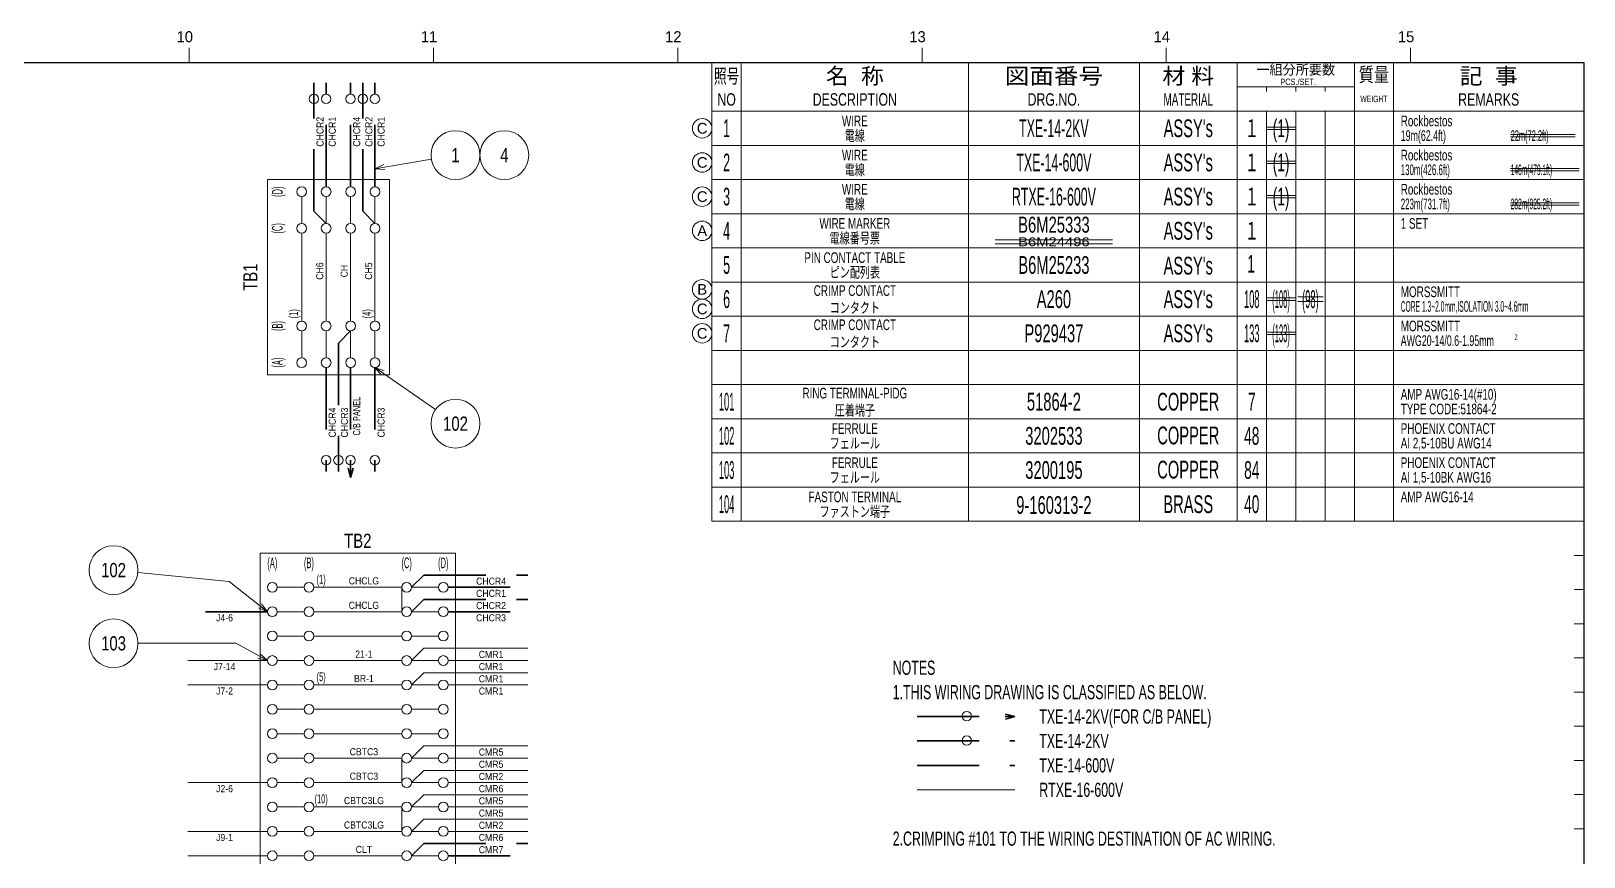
# Model space of a CAD drawing. Header units: millimetres. Extents: x 10 to 821, y 12 to 580.
# Drawn here: x 503.1 to 821, y 411.2 to 580.4 of the extents above; entities that cross this region are included whole.
import ezdxf
from ezdxf.enums import TextEntityAlignment as Align

# ---------------------------------------------------------------- set-up
doc = ezdxf.new("R2010")
doc.units = ezdxf.units.MM
doc.linetypes.add('DASHED', pattern=[19, 12.7, -6.3])
for name, color, linetype in [('GR1_02', 7, 'Continuous'), ('GR1_03', 7, 'Continuous'), ('GR1_04', 7, 'Continuous'), ('GR1_05', 7, 'Continuous'), ('GR1_15', 7, 'Continuous'), ('GR2_03', 7, 'Continuous'), ('図面枠B6M', 7, 'Continuous'), ('表題、部品表_02', 7, 'Continuous'), ('表題、部品表_03', 7, 'Continuous')]:
    doc.layers.add(name, color=color, linetype=linetype)
doc.styles.add('HG丸ｺﾞｼｯｸM-PRO', font='')
doc.styles.get('HG丸ｺﾞｼｯｸM-PRO').set_extended_font_data('HG丸ｺﾞｼｯｸM-PRO')

# ---------------------------------------------------------------- blocks, each defined once
blk = doc.blocks.new('BLKF023')
at = {"layer": '図面枠B6M', "color": 4, "linetype": 'Continuous', "lineweight": 13}
for p, q in [((535.5, 577), (535.5, 574)), ((585.5, 577), (585.5, 574)), ((635.5, 577), (635.5, 574)), ((685.5, 577), (685.5, 574)), ((735.5, 577), (735.5, 574)), ((785.5, 577), (785.5, 574)), ((819, 557), (821, 557)), ((819, 550), (821, 550)), ((819, 543), (821, 543)), ((819, 536), (821, 536)), ((819, 529), (821, 529)), ((819, 522), (821, 522)), ((819, 515), (821, 515)), ((819, 508), (821, 508)), ((819, 501), (821, 501)), ((819, 494), (821, 494)), ((819, 487), (821, 487)), ((819, 480), (821, 480)), ((819, 473), (821, 473)), ((819, 466), (821, 466)), ((819, 459), (821, 459)), ((819, 452), (821, 452)), ((819, 445), (821, 445)), ((819, 438), (821, 438)), ((819, 431), (821, 431)), ((819, 424), (821, 424)), ((819, 417), (821, 417))]:
    blk.add_line(p, q, dxfattribs=at)
at = {"layer": '図面枠B6M', "color": 2, "linetype": 'Continuous', "lineweight": 25}
for p, q in [((35.5, 574), (821, 574)), ((821, 574), (821, 20))]:
    blk.add_line(p, q, dxfattribs=at)
at = {"layer": '図面枠B6M', "color": 4, "linetype": 'Continuous', "lineweight": 13, "style": 'HG丸ｺﾞｼｯｸM-PRO', "width": 1.003994}
for s, p in [('10', (532.9, 577.45)), ('11', (582.9, 577.45)), ('12', (632.9, 577.45)), ('13', (682.9, 577.45)), ('14', (732.9, 577.45)), ('15', (782.9, 577.45))]:
    blk.add_text(s, height=2.255, dxfattribs=at).set_placement(p, align=Align.BOTTOM_LEFT)
blk = doc.blocks.new('BLKF025')
at = {"layer": '表題、部品表_02', "color": 4, "linetype": 'Continuous', "lineweight": 13}
for p, q in [((642.5, 564), (642.5, 557)), ((642.5, 564), (821, 564)), ((648.5, 564), (648.5, 557)), ((695, 564), (695, 557)), ((730, 564), (730, 557)), ((750, 564), (750, 557)), ((756, 564), (756, 557)), ((762, 564), (762, 557)), ((768, 557), (768, 564)), ((774, 564), (774, 557)), ((782, 564), (782, 557)), ((821, 564), (821, 557)), ((642.5, 557), (821, 557))]:
    blk.add_line(p, q, dxfattribs=at)
blk = doc.blocks.new('BLKF027')
at = {"layer": '表題、部品表_02', "color": 4, "linetype": 'Continuous', "lineweight": 13}
for p, q in [((642.5, 557), (642.5, 550)), ((642.5, 557), (821, 557)), ((648.5, 557), (648.5, 550)), ((695, 557), (695, 550)), ((730, 557), (730, 550)), ((750, 557), (750, 550)), ((756, 557), (756, 550)), ((762, 557), (762, 550)), ((768, 550), (768, 557)), ((774, 557), (774, 550)), ((782, 557), (782, 550)), ((821, 557), (821, 550)), ((642.5, 550), (821, 550))]:
    blk.add_line(p, q, dxfattribs=at)
blk = doc.blocks.new('BLKF030')
at = {"layer": 'GR2_03', "color": 4, "linetype": 'Continuous', "lineweight": 13}
for p, q in [((642.5, 574), (642.5, 564)), ((642.5, 574), (821, 574)), ((648.5, 574), (648.5, 564)), ((695, 574), (695, 564)), ((730, 574), (730, 564)), ((750, 574), (750, 564)), ((774, 574), (774, 564)), ((782, 574), (782, 564)), ((821, 574), (821, 564)), ((750, 569), (774, 569)), ((756, 568), (756, 569)), ((762, 569), (762, 568)), ((768, 569), (768, 568)), ((642.5, 564), (821, 564))]:
    blk.add_line(p, q, dxfattribs=at)
at = {"layer": 'GR2_03', "color": 3, "linetype": 'Continuous', "lineweight": 35, "style": 'HG丸ｺﾞｼｯｸM-PRO'}
for s, height, width, p in [('照号', 2.909, 0.651535, (645.5, 571.2)), ('名  称', 3.273, 1.042426, (671.75, 571.2)), ('図面番号', 3.273, 1.127518, (712.5, 571.2)), ('材 料', 3.273, 1.042439, (740, 571.2)), ('一組分所要数', 2.036, 0.966638, (762, 572.5)), ('質量', 2.909, 0.781842, (778, 571.5)), ('記  事', 3.273, 1.042426, (801.5, 571.2)), ('PCS./SET.', 1.309, 0.862935, (762.5, 570)), ('NO', 2.545, 0.740841, (645.5, 566.4)), ('DESCRIPTION', 2.5455, 0.741365, (671.75, 566.4)), ('DRG.NO.', 2.545, 0.741189, (712.5, 566.4)), ('MATERIAL', 2.545, 0.594756, (740, 566.4)), ('WEIGHT', 1.309, 0.635507, (778, 566.5)), ('REMARKS', 2.545, 0.742803, (801.5, 566.4))]:
    blk.add_text(s, height=height, dxfattribs=dict(at, width=width)).set_placement(p, align=Align.MIDDLE_CENTER)
blk = doc.blocks.new('BLKF029')
at = {"layer": 'GR2_03', "color": 3, "linetype": 'Continuous', "lineweight": 13}
blk.add_blockref('BLKF030', (0, 0), dxfattribs=at)
blk = doc.blocks.new('BLKF031')
at = {"layer": '表題、部品表_02', "color": 4, "linetype": 'Continuous', "lineweight": 13}
for p, q in [((642.5, 550), (642.5, 543)), ((642.5, 550), (821, 550)), ((648.5, 550), (648.5, 543)), ((695, 550), (695, 543)), ((730, 550), (730, 543)), ((750, 550), (750, 543)), ((756, 550), (756, 543)), ((762, 550), (762, 543)), ((768, 543), (768, 550)), ((774, 550), (774, 543)), ((782, 550), (782, 543)), ((821, 550), (821, 543)), ((642.5, 543), (821, 543))]:
    blk.add_line(p, q, dxfattribs=at)
blk = doc.blocks.new('BLKF033')
at = {"layer": '表題、部品表_02', "color": 4, "linetype": 'Continuous', "lineweight": 13}
for p, q in [((642.5, 543), (642.5, 536)), ((642.5, 543), (821, 543)), ((648.5, 543), (648.5, 536)), ((695, 543), (695, 536)), ((730, 543), (730, 536)), ((750, 543), (750, 536)), ((756, 543), (756, 536)), ((762, 543), (762, 536)), ((768, 536), (768, 543)), ((774, 543), (774, 536)), ((782, 543), (782, 536)), ((821, 543), (821, 536)), ((642.5, 536), (821, 536))]:
    blk.add_line(p, q, dxfattribs=at)
blk = doc.blocks.new('BLKF035')
at = {"layer": '表題、部品表_02', "color": 4, "linetype": 'Continuous', "lineweight": 13}
for p, q in [((642.5, 536), (642.5, 529)), ((642.5, 536), (821, 536)), ((648.5, 536), (648.5, 529)), ((695, 536), (695, 529)), ((730, 536), (730, 529)), ((750, 536), (750, 529)), ((756, 536), (756, 529)), ((762, 536), (762, 529)), ((768, 529), (768, 536)), ((774, 536), (774, 529)), ((782, 536), (782, 529)), ((821, 536), (821, 529)), ((642.5, 529), (821, 529))]:
    blk.add_line(p, q, dxfattribs=at)
blk = doc.blocks.new('BLKF037')
at = {"layer": '表題、部品表_02', "color": 4, "linetype": 'Continuous', "lineweight": 13}
for p, q in [((642.5, 529), (642.5, 522)), ((642.5, 529), (821, 529)), ((648.5, 529), (648.5, 522)), ((695, 529), (695, 522)), ((730, 529), (730, 522)), ((750, 529), (750, 522)), ((756, 529), (756, 522)), ((762, 529), (762, 522)), ((768, 522), (768, 529)), ((774, 529), (774, 522)), ((782, 529), (782, 522)), ((821, 529), (821, 522)), ((642.5, 522), (821, 522))]:
    blk.add_line(p, q, dxfattribs=at)
blk = doc.blocks.new('BLKF039')
at = {"layer": '表題、部品表_02', "color": 4, "linetype": 'Continuous', "lineweight": 13}
for p, q in [((642.5, 522), (642.5, 515)), ((642.5, 522), (821, 522)), ((648.5, 522), (648.5, 515)), ((695, 522), (695, 515)), ((730, 522), (730, 515)), ((750, 522), (750, 515)), ((756, 522), (756, 515)), ((762, 522), (762, 515)), ((768, 515), (768, 522)), ((774, 522), (774, 515)), ((782, 522), (782, 515)), ((821, 522), (821, 515)), ((642.5, 515), (821, 515))]:
    blk.add_line(p, q, dxfattribs=at)
blk = doc.blocks.new('BLKF041')
at = {"layer": '表題、部品表_02', "color": 4, "linetype": 'Continuous', "lineweight": 13}
for p, q in [((642.5, 515), (642.5, 508)), ((642.5, 515), (821, 515)), ((648.5, 515), (648.5, 508)), ((695, 515), (695, 508)), ((730, 515), (730, 508)), ((750, 515), (750, 508)), ((756, 515), (756, 508)), ((762, 515), (762, 508)), ((768, 508), (768, 515)), ((774, 515), (774, 508)), ((782, 515), (782, 508)), ((821, 515), (821, 508)), ((642.5, 508), (821, 508))]:
    blk.add_line(p, q, dxfattribs=at)
blk = doc.blocks.new('BLKF043')
at = {"layer": '表題、部品表_02', "color": 4, "linetype": 'Continuous', "lineweight": 13}
for p, q in [((642.5, 508), (642.5, 501)), ((642.5, 508), (821, 508)), ((648.5, 508), (648.5, 501)), ((695, 508), (695, 501)), ((730, 508), (730, 501)), ((750, 508), (750, 501)), ((756, 508), (756, 501)), ((762, 508), (762, 501)), ((768, 501), (768, 508)), ((774, 508), (774, 501)), ((782, 508), (782, 501)), ((821, 508), (821, 501)), ((642.5, 501), (821, 501))]:
    blk.add_line(p, q, dxfattribs=at)
blk = doc.blocks.new('BLKF045')
at = {"layer": '表題、部品表_02', "color": 4, "linetype": 'Continuous', "lineweight": 13}
for p, q in [((642.5, 501), (642.5, 494)), ((642.5, 501), (821, 501)), ((648.5, 501), (648.5, 494)), ((695, 501), (695, 494)), ((730, 501), (730, 494)), ((750, 501), (750, 494)), ((756, 501), (756, 494)), ((762, 501), (762, 494)), ((768, 494), (768, 501)), ((774, 501), (774, 494)), ((782, 501), (782, 494)), ((821, 501), (821, 494)), ((642.5, 494), (821, 494))]:
    blk.add_line(p, q, dxfattribs=at)
blk = doc.blocks.new('BLKF047')
at = {"layer": '表題、部品表_02', "color": 4, "linetype": 'Continuous', "lineweight": 13}
for p, q in [((642.5, 494), (642.5, 487)), ((642.5, 494), (821, 494)), ((648.5, 494), (648.5, 487)), ((695, 494), (695, 487)), ((730, 494), (730, 487)), ((750, 494), (750, 487)), ((756, 494), (756, 487)), ((762, 494), (762, 487)), ((768, 487), (768, 494)), ((774, 494), (774, 487)), ((782, 494), (782, 487)), ((821, 494), (821, 487)), ((642.5, 487), (821, 487))]:
    blk.add_line(p, q, dxfattribs=at)
blk = doc.blocks.new('BLKF049')
at = {"layer": '表題、部品表_02', "color": 4, "linetype": 'Continuous', "lineweight": 13}
for p, q in [((642.5, 487), (642.5, 480)), ((642.5, 487), (821, 487)), ((648.5, 487), (648.5, 480)), ((695, 487), (695, 480)), ((730, 487), (730, 480)), ((750, 487), (750, 480)), ((756, 487), (756, 480)), ((762, 487), (762, 480)), ((768, 480), (768, 487)), ((774, 487), (774, 480)), ((782, 487), (782, 480)), ((821, 487), (821, 480)), ((642.5, 480), (821, 480))]:
    blk.add_line(p, q, dxfattribs=at)
blk = doc.blocks.new('FXTIP_ARROW_E')
at = {"color": 0, "linetype": 'Continuous', "lineweight": -2}
for q in [(-1, 0), (-0.97, 0.26), (-0.97, -0.26)]:
    blk.add_line((0, 0), q, dxfattribs=at)
blk = doc.blocks.new('BLKF137')
at = {"layer": 'GR1_02', "color": 4, "linetype": 'Continuous', "lineweight": 13}
for p, q in [((576.48, 550), (551.52, 550)), ((551.52, 510), (551.52, 550)), ((576.48, 510), (576.48, 550)), ((558.52, 546.5), (558.52, 541)), ((563.52, 546.5), (563.52, 541)), ((568.52, 546.5), (568.52, 541)), ((573.52, 546.5), (573.52, 541)), ((558.52, 521), (558.52, 539)), ((563.52, 521), (563.52, 539)), ((568.52, 521), (568.52, 539)), ((573.52, 521), (573.52, 539)), ((558.52, 519), (558.52, 513.5)), ((563.52, 519), (563.52, 513.5)), ((568.52, 519), (568.52, 513.5)), ((573.52, 519), (573.52, 513.5)), ((576.48, 510), (551.52, 510))]:
    blk.add_line(p, q, dxfattribs=at)
for centre in [(558.52, 547.5), (563.52, 547.5), (568.52, 547.5), (573.52, 547.5), (558.52, 540), (563.52, 540), (568.52, 540), (573.52, 540), (558.52, 520), (563.52, 520), (568.52, 520), (573.52, 520), (558.52, 512.5), (563.52, 512.5), (568.52, 512.5), (573.52, 512.5)]:
    blk.add_circle(centre, 1, dxfattribs=at)
at = {"layer": 'GR1_02', "color": 3, "linetype": 'Continuous', "lineweight": 35, "style": 'HG丸ｺﾞｼｯｸM-PRO', "width": 0.521222}
for s, p in [('(1)', (556.85, 522.5)), ('(4)', (571.85, 522.5))]:
    blk.add_text(s, height=1.818, rotation=90, dxfattribs=at).set_placement(p, align=Align.MIDDLE_CENTER)
blk = doc.blocks.new('BLKF144')
at = {"layer": 'GR1_02', "color": 4, "linetype": 'Continuous', "lineweight": 13}
for p, q in [((550, 473.48), (590, 473.48)), ((550, 243.52), (550, 473.48)), ((590, 243.52), (590, 473.48)), ((559, 466.48), (553.5, 466.48)), ((561, 466.48), (579, 466.48)), ((586.5, 466.48), (581, 466.48)), ((559, 461.48), (553.5, 461.48)), ((561, 461.48), (579, 461.48)), ((586.5, 461.48), (581, 461.48)), ((559, 456.48), (553.5, 456.48)), ((561, 456.48), (579, 456.48)), ((586.5, 456.48), (581, 456.48)), ((559, 451.48), (553.5, 451.48)), ((561, 451.48), (579, 451.48)), ((586.5, 451.48), (581, 451.48)), ((559, 446.48), (553.5, 446.48)), ((561, 446.48), (579, 446.48)), ((586.5, 446.48), (581, 446.48)), ((559, 441.48), (553.5, 441.48)), ((561, 441.48), (579, 441.48)), ((586.5, 441.48), (581, 441.48)), ((559, 436.48), (553.5, 436.48)), ((561, 436.48), (579, 436.48)), ((586.5, 436.48), (581, 436.48)), ((559, 431.48), (553.5, 431.48)), ((561, 431.48), (579, 431.48)), ((586.5, 431.48), (581, 431.48)), ((559, 426.48), (553.5, 426.48)), ((561, 426.48), (579, 426.48)), ((586.5, 426.48), (581, 426.48)), ((559, 421.48), (553.5, 421.48)), ((561, 421.48), (579, 421.48)), ((586.5, 421.48), (581, 421.48)), ((559, 416.48), (553.5, 416.48)), ((561, 416.48), (579, 416.48)), ((586.5, 416.48), (581, 416.48)), ((559, 411.48), (553.5, 411.48)), ((561, 411.48), (579, 411.48)), ((586.5, 411.48), (581, 411.48)), ((559, 406.48), (553.5, 406.48)), ((561, 406.48), (579, 406.48)), ((586.5, 406.48), (581, 406.48)), ((559, 401.48), (553.5, 401.48)), ((561, 401.48), (579, 401.48)), ((586.5, 401.48), (581, 401.48)), ((559, 396.48), (553.5, 396.48)), ((561, 396.48), (579, 396.48)), ((586.5, 396.48), (581, 396.48)), ((559, 391.48), (553.5, 391.48)), ((561, 391.48), (579, 391.48)), ((586.5, 391.48), (581, 391.48)), ((559, 386.48), (553.5, 386.48)), ((561, 386.48), (579, 386.48)), ((586.5, 386.48), (581, 386.48)), ((559, 381.48), (553.5, 381.48)), ((561, 381.48), (579, 381.48)), ((586.5, 381.48), (581, 381.48)), ((559, 376.48), (553.5, 376.48)), ((561, 376.48), (579, 376.48)), ((586.5, 376.48), (581, 376.48)), ((559, 371.48), (553.5, 371.48)), ((561, 371.48), (579, 371.48)), ((586.5, 371.48), (581, 371.48)), ((559, 366.48), (553.5, 366.48)), ((561, 366.48), (579, 366.48)), ((586.5, 366.48), (581, 366.48)), ((559, 361.48), (553.5, 361.48)), ((561, 361.48), (579, 361.48)), ((586.5, 361.48), (581, 361.48)), ((559, 356.48), (553.5, 356.48)), ((561, 356.48), (579, 356.48)), ((586.5, 356.48), (581, 356.48)), ((559, 351.48), (553.5, 351.48)), ((561, 351.48), (579, 351.48)), ((586.5, 351.48), (581, 351.48)), ((559, 346.48), (553.5, 346.48)), ((561, 346.48), (579, 346.48)), ((586.5, 346.48), (581, 346.48)), ((559, 341.48), (553.5, 341.48)), ((561, 341.48), (579, 341.48)), ((586.5, 341.48), (581, 341.48)), ((559, 336.48), (553.5, 336.48)), ((561, 336.48), (579, 336.48)), ((586.5, 336.48), (581, 336.48)), ((559, 331.48), (553.5, 331.48)), ((561, 331.48), (579, 331.48)), ((586.5, 331.48), (581, 331.48)), ((559, 326.48), (553.5, 326.48)), ((561, 326.48), (579, 326.48)), ((586.5, 326.48), (581, 326.48)), ((559, 321.48), (553.5, 321.48)), ((561, 321.48), (579, 321.48)), ((586.5, 321.48), (581, 321.48)), ((559, 316.48), (553.5, 316.48)), ((561, 316.48), (579, 316.48)), ((586.5, 316.48), (581, 316.48)), ((559, 311.48), (553.5, 311.48)), ((561, 311.48), (579, 311.48)), ((586.5, 311.48), (581, 311.48)), ((559, 306.48), (553.5, 306.48)), ((561, 306.48), (579, 306.48)), ((586.5, 306.48), (581, 306.48)), ((559, 301.48), (553.5, 301.48)), ((561, 301.48), (579, 301.48)), ((586.5, 301.48), (581, 301.48)), ((559, 296.48), (553.5, 296.48)), ((561, 296.48), (579, 296.48)), ((586.5, 296.48), (581, 296.48)), ((559, 291.48), (553.5, 291.48)), ((561, 291.48), (579, 291.48)), ((586.5, 291.48), (581, 291.48)), ((559, 286.48), (553.5, 286.48)), ((561, 286.48), (579, 286.48)), ((586.5, 286.48), (581, 286.48)), ((559, 281.48), (553.5, 281.48)), ((561, 281.48), (579, 281.48)), ((586.5, 281.48), (581, 281.48)), ((559, 276.48), (553.5, 276.48)), ((561, 276.48), (579, 276.48)), ((586.5, 276.48), (581, 276.48)), ((559, 271.48), (553.5, 271.48)), ((561, 271.48), (579, 271.48)), ((586.5, 271.48), (581, 271.48)), ((559, 266.48), (553.5, 266.48)), ((561, 266.48), (579, 266.48)), ((586.5, 266.48), (581, 266.48)), ((559, 261.48), (553.5, 261.48)), ((561, 261.48), (579, 261.48)), ((586.5, 261.48), (581, 261.48)), ((559, 256.48), (553.5, 256.48)), ((561, 256.48), (579, 256.48)), ((586.5, 256.48), (581, 256.48)), ((559, 251.48), (553.5, 251.48)), ((561, 251.48), (579, 251.48)), ((586.5, 251.48), (581, 251.48)), ((559, 246.48), (553.5, 246.48)), ((561, 246.48), (579, 246.48)), ((586.5, 246.48), (581, 246.48)), ((550, 243.52), (590, 243.52))]:
    blk.add_line(p, q, dxfattribs=at)
for centre in [(552.5, 466.48), (560, 466.48), (580, 466.48), (587.5, 466.48), (552.5, 461.48), (560, 461.48), (580, 461.48), (587.5, 461.48), (552.5, 456.48), (560, 456.48), (580, 456.48), (587.5, 456.48), (552.5, 451.48), (560, 451.48), (580, 451.48), (587.5, 451.48), (552.5, 446.48), (560, 446.48), (580, 446.48), (587.5, 446.48), (552.5, 441.48), (560, 441.48), (580, 441.48), (587.5, 441.48), (552.5, 436.48), (560, 436.48), (580, 436.48), (587.5, 436.48), (552.5, 431.48), (560, 431.48), (580, 431.48), (587.5, 431.48), (552.5, 426.48), (560, 426.48), (580, 426.48), (587.5, 426.48), (552.5, 421.48), (560, 421.48), (580, 421.48), (587.5, 421.48), (552.5, 416.48), (560, 416.48), (580, 416.48), (587.5, 416.48), (552.5, 411.48), (560, 411.48), (580, 411.48), (587.5, 411.48), (552.5, 406.48), (560, 406.48), (580, 406.48), (587.5, 406.48), (552.5, 401.48), (560, 401.48), (580, 401.48), (587.5, 401.48), (552.5, 396.48), (560, 396.48), (580, 396.48), (587.5, 396.48), (552.5, 391.48), (560, 391.48), (580, 391.48), (587.5, 391.48), (552.5, 386.48), (560, 386.48), (580, 386.48), (587.5, 386.48), (552.5, 381.48), (560, 381.48), (580, 381.48), (587.5, 381.48), (552.5, 376.48), (560, 376.48), (580, 376.48), (587.5, 376.48), (552.5, 371.48), (560, 371.48), (580, 371.48), (587.5, 371.48), (552.5, 366.48), (560, 366.48), (580, 366.48), (587.5, 366.48), (552.5, 361.48), (560, 361.48), (580, 361.48), (587.5, 361.48), (552.5, 356.48), (560, 356.48), (580, 356.48), (587.5, 356.48), (552.5, 351.48), (560, 351.48), (580, 351.48), (587.5, 351.48), (552.5, 346.48), (560, 346.48), (580, 346.48), (587.5, 346.48), (552.5, 341.48), (560, 341.48), (580, 341.48), (587.5, 341.48), (552.5, 336.48), (560, 336.48), (580, 336.48), (587.5, 336.48), (552.5, 331.48), (560, 331.48), (580, 331.48), (587.5, 331.48), (552.5, 326.48), (560, 326.48), (580, 326.48), (587.5, 326.48), (552.5, 321.48), (560, 321.48), (580, 321.48), (587.5, 321.48), (552.5, 316.48), (560, 316.48), (580, 316.48), (587.5, 316.48), (552.5, 311.48), (560, 311.48), (580, 311.48), (587.5, 311.48), (552.5, 306.48), (560, 306.48), (580, 306.48), (587.5, 306.48), (552.5, 301.48), (560, 301.48), (580, 301.48), (587.5, 301.48), (552.5, 296.48), (560, 296.48), (580, 296.48), (587.5, 296.48), (552.5, 291.48), (560, 291.48), (580, 291.48), (587.5, 291.48), (552.5, 286.48), (560, 286.48), (580, 286.48), (587.5, 286.48), (552.5, 281.48), (560, 281.48), (580, 281.48), (587.5, 281.48), (552.5, 276.48), (560, 276.48), (580, 276.48), (587.5, 276.48), (552.5, 271.48), (560, 271.48), (580, 271.48), (587.5, 271.48), (552.5, 266.48), (560, 266.48), (580, 266.48), (587.5, 266.48), (552.5, 261.48), (560, 261.48), (580, 261.48), (587.5, 261.48), (552.5, 256.48), (560, 256.48), (580, 256.48), (587.5, 256.48), (552.5, 251.48), (560, 251.48), (580, 251.48), (587.5, 251.48), (552.5, 246.48), (560, 246.48), (580, 246.48), (587.5, 246.48)]:
    blk.add_circle(centre, 1, dxfattribs=at)
at = {"layer": 'GR1_02', "color": 3, "linetype": 'Continuous', "lineweight": 35, "style": 'HG丸ｺﾞｼｯｸM-PRO'}
for s, width, p in [('(1)', 0.521222, (562.5, 468.15)), ('(5)', 0.521222, (562.5, 448.15)), ('(10)', 0.521214, (562.5, 423.15)), ('(15)', 0.521214, (562.5, 398.15)), ('(20)', 0.521214, (562.5, 373.15)), ('(25)', 0.521214, (562.5, 348.15)), ('(30)', 0.521214, (562.5, 323.15)), ('(35)', 0.521214, (562.5, 298.15)), ('(40)', 0.521214, (562.5, 273.15)), ('(45)', 0.521214, (562.5, 248.15))]:
    blk.add_text(s, height=1.818, dxfattribs=dict(at, width=width)).set_placement(p, align=Align.MIDDLE_CENTER)
blk = doc.blocks.new('FXTIP_ARROW_S')
at = {"color": 0, "linetype": 'Continuous', "lineweight": -2}
for q in [(-1, 0), (-0.97, 0.26), (-0.97, -0.26)]:
    blk.add_line((0, 0), q, dxfattribs=at)
blk = doc.blocks.new('BLKF228')
at = {"layer": 'GR1_05', "color": 4, "linetype": 'Continuous', "lineweight": 13}
blk.add_circle((640.5, 539.5), 2, dxfattribs=at)
at = {"layer": 'GR1_05', "color": 4, "linetype": 'Continuous', "lineweight": 13, "style": 'HG丸ｺﾞｼｯｸM-PRO', "width": 1.042301}
blk.add_text('A', height=2.18, dxfattribs=at).set_placement((640.5, 539.5), align=Align.MIDDLE_CENTER)
blk = doc.blocks.new('BLKF229')
at = {"layer": 'GR1_05', "color": 4, "linetype": 'Continuous', "lineweight": 13}
blk.add_circle((640.5, 527.5), 2, dxfattribs=at)
at = {"layer": 'GR1_05', "color": 4, "linetype": 'Continuous', "lineweight": 13, "style": 'HG丸ｺﾞｼｯｸM-PRO', "width": 1.04272}
blk.add_text('B', height=2.18, dxfattribs=at).set_placement((640.5, 527.5), align=Align.MIDDLE_CENTER)
blk = doc.blocks.new('BLKF230')
at = {"layer": 'GR1_05', "color": 4, "linetype": 'Continuous', "lineweight": 13}
blk.add_circle((640.5, 560.5), 2, dxfattribs=at)
at = {"layer": 'GR1_05', "color": 4, "linetype": 'Continuous', "lineweight": 13, "style": 'HG丸ｺﾞｼｯｸM-PRO', "width": 1.042931}
blk.add_text('C', height=2.18, dxfattribs=at).set_placement((640.5, 560.5), align=Align.MIDDLE_CENTER)
blk = doc.blocks.new('BLKF231')
at = {"layer": 'GR1_05', "color": 4, "linetype": 'Continuous', "lineweight": 13}
blk.add_circle((640.5, 553.5), 2, dxfattribs=at)
at = {"layer": 'GR1_05', "color": 4, "linetype": 'Continuous', "lineweight": 13, "style": 'HG丸ｺﾞｼｯｸM-PRO', "width": 1.042931}
blk.add_text('C', height=2.18, dxfattribs=at).set_placement((640.5, 553.5), align=Align.MIDDLE_CENTER)
blk = doc.blocks.new('BLKF232')
at = {"layer": 'GR1_05', "color": 4, "linetype": 'Continuous', "lineweight": 13}
blk.add_circle((640.5, 546.5), 2, dxfattribs=at)
at = {"layer": 'GR1_05', "color": 4, "linetype": 'Continuous', "lineweight": 13, "style": 'HG丸ｺﾞｼｯｸM-PRO', "width": 1.042931}
blk.add_text('C', height=2.18, dxfattribs=at).set_placement((640.5, 546.5), align=Align.MIDDLE_CENTER)
blk = doc.blocks.new('BLKF233')
at = {"layer": 'GR1_05', "color": 4, "linetype": 'Continuous', "lineweight": 13}
blk.add_circle((640.5, 518.5), 2, dxfattribs=at)
at = {"layer": 'GR1_05', "color": 4, "linetype": 'Continuous', "lineweight": 13, "style": 'HG丸ｺﾞｼｯｸM-PRO', "width": 1.042931}
blk.add_text('C', height=2.18, dxfattribs=at).set_placement((640.5, 518.5), align=Align.MIDDLE_CENTER)
blk = doc.blocks.new('BLKF234')
at = {"layer": 'GR1_05', "color": 4, "linetype": 'Continuous', "lineweight": 13}
blk.add_circle((640.5, 523.5), 2, dxfattribs=at)
at = {"layer": 'GR1_05', "color": 4, "linetype": 'Continuous', "lineweight": 13, "style": 'HG丸ｺﾞｼｯｸM-PRO', "width": 1.042931}
blk.add_text('C', height=2.18, dxfattribs=at).set_placement((640.5, 523.5), align=Align.MIDDLE_CENTER)

msp = doc.modelspace()

# ---------------------------------------------------------------- linework, layer by layer
at = {"layer": 'GR1_03', "color": 3, "linetype": 'DASHED', "lineweight": 35}
for p, q in [((561.02, 543.5), (561.02, 569.78)), ((561.02, 543.5), (561.02, 569.78)), ((563.52, 548.5), (563.52, 569.78)), ((563.52, 548.5), (563.52, 569.78)), ((568.52, 548.5), (568.52, 569.78)), ((568.52, 548.5), (568.52, 569.78)), ((571.02, 543.5), (571.02, 569.78)), ((571.02, 543.5), (571.02, 569.78)), ((573.52, 548.5), (573.52, 569.78)), ((573.52, 548.5), (573.52, 569.78)), ((563.52, 541), (561.02, 543.5)), ((563.52, 541), (561.02, 543.5)), ((573.52, 541), (571.02, 543.5)), ((573.52, 541), (571.02, 543.5)), ((568.52, 519), (566.02, 516.5)), ((566.02, 516.5), (566.02, 490.22)), ((563.52, 511.5), (563.52, 490.22)), ((568.52, 511.5), (568.52, 488.97)), ((573.52, 511.5), (573.52, 490.22)), ((581, 466.48), (583.5, 468.98)), ((583.5, 468.98), (604.78, 468.98)), ((588.5, 466.48), (604.78, 466.48)), ((551.5, 461.48), (535.22, 461.48)), ((581, 461.48), (583.5, 463.98)), ((583.5, 463.98), (604.78, 463.98)), ((588.5, 461.48), (604.78, 461.48)), ((581, 411.48), (583.5, 413.98)), ((583.5, 413.98), (604.78, 413.98)), ((588.5, 411.48), (604.78, 411.48))]:
    msp.add_line(p, q, dxfattribs=at)
at = {"layer": 'GR1_03', "color": 4, "linetype": 'Continuous', "lineweight": 13}
for p, q in [((579, 466.48), (579, 461.48)), ((551.5, 451.48), (535.22, 451.48)), ((581, 451.48), (583.5, 453.98)), ((583.5, 453.98), (604.78, 453.98)), ((588.5, 451.48), (604.78, 451.48)), ((581, 446.48), (583.5, 448.98)), ((583.5, 448.98), (604.78, 448.98)), ((551.5, 446.48), (535.22, 446.48)), ((588.5, 446.48), (604.78, 446.48)), ((581, 431.48), (583.5, 433.98)), ((583.5, 433.98), (604.78, 433.98)), ((579, 431.48), (579, 426.48)), ((588.5, 431.48), (604.78, 431.48)), ((551.5, 426.48), (535.22, 426.48)), ((581, 426.48), (583.5, 428.98)), ((583.5, 428.98), (604.78, 428.98)), ((588.5, 426.48), (604.78, 426.48)), ((581, 421.48), (583.5, 423.98)), ((583.5, 423.98), (604.78, 423.98)), ((579, 421.48), (579, 416.48)), ((588.5, 421.48), (604.78, 421.48)), ((551.5, 416.48), (535.22, 416.48)), ((581, 416.48), (583.5, 418.98)), ((583.5, 418.98), (604.78, 418.98)), ((588.5, 416.48), (604.78, 416.48)), ((551.5, 411.48), (535.22, 411.48))]:
    msp.add_line(p, q, dxfattribs=at)
for centre in [(561.02, 566.5), (563.52, 566.5), (568.52, 566.5), (571.02, 566.5), (573.52, 566.5), (563.52, 492.5), (566.02, 492.5), (568.52, 492.5), (573.52, 492.5)]:
    msp.add_circle(centre, 0.963, dxfattribs=at)
at = {"layer": 'GR1_05', "color": 4, "linetype": 'Continuous', "lineweight": 13}
for p, q in [((756, 560.75), (762, 560.75)), ((756, 560.25), (762, 560.25)), ((806, 559.25), (819.2, 559.25)), ((806, 558.75), (819.2, 558.75)), ((756, 553.75), (762, 553.75)), ((756, 553.25), (762, 553.25)), ((806, 552.25), (820.04, 552.25)), ((806, 551.75), (820.04, 551.75)), ((756, 546.75), (762, 546.75)), ((756, 546.25), (762, 546.25)), ((806, 545.25), (820.04, 545.25)), ((806, 544.75), (820.04, 544.75)), ((700.5, 537.65), (724.5, 537.65)), ((700.5, 536.85), (724.5, 536.85)), ((756, 525.75), (762, 525.75)), ((756, 525.25), (762, 525.25)), ((762.4, 526), (767.6, 526)), ((762.4, 525), (767.6, 525)), ((756, 518.75), (762, 518.75)), ((756, 518.25), (762, 518.25))]:
    msp.add_line(p, q, dxfattribs=at)
at = {"layer": 'GR1_15', "color": 6, "linetype": 'Continuous', "lineweight": 13}
for p, q in [((573.52, 552.22), (585.07, 554.17)), ((573.52, 511.5), (585.9, 502.86)), ((543.65, 467.66), (524.98, 469.51)), ((551.5, 461.48), (543.65, 467.66)), ((545, 455), (525, 455)), ((551.5, 451.48), (545, 455))]:
    msp.add_line(p, q, dxfattribs=at)
for centre in [(590, 555), (600, 555), (590, 500), (520, 470), (520, 455)]:
    msp.add_circle(centre, 5, dxfattribs=at)
at = {"layer": 'GR2_03', "color": 3, "linetype": 'DASHED', "lineweight": 35}
for p, q in [((684.5, 440), (704.5, 440)), ((684.5, 435), (704.5, 435)), ((684.5, 430), (704.5, 430))]:
    msp.add_line(p, q, dxfattribs=at)
at = {"layer": 'GR2_03', "color": 4, "linetype": 'Continuous', "lineweight": 13}
msp.add_line((684.5, 425), (704.5, 425), dxfattribs=at)
for centre in [(694.66, 440.08), (694.66, 435.08)]:
    msp.add_circle(centre, 0.963, dxfattribs=at)

# ---------------------------------------------------------------- block references
at = {"layer": 'GR1_02', "color": 4, "linetype": 'Continuous', "lineweight": 13}
for name in ['BLKF137', 'BLKF144']:
    msp.add_blockref(name, (0, 0), dxfattribs=at)
at = {"layer": 'GR1_03', "color": 3, "linetype": 'DASHED', "lineweight": 35, "xscale": 2, "yscale": 2, "rotation": 270}
msp.add_blockref('FXTIP_ARROW_E', (568.52, 488.97), dxfattribs=at)
at = {"layer": 'GR1_05', "color": 4, "linetype": 'Continuous', "lineweight": 13}
for name in ['BLKF230', 'BLKF231', 'BLKF232', 'BLKF228', 'BLKF229', 'BLKF234', 'BLKF233']:
    msp.add_blockref(name, (0, 0), dxfattribs=at)
at = {"layer": 'GR1_15', "color": 6, "linetype": 'Continuous', "lineweight": 13, "xscale": 2, "yscale": 2}
for p, rotation in [((573.52, 552.22), 189.559076616014), ((573.52, 511.5), 145.0903668387978), ((551.5, 461.48), 321.7997564934922), ((551.5, 451.48), 331.5556515220762)]:
    msp.add_blockref('FXTIP_ARROW_S', p, dxfattribs=dict(at, rotation=rotation))
at = {"layer": 'GR2_03', "color": 3, "linetype": 'Continuous', "lineweight": 13}
msp.add_blockref('BLKF029', (0, 0), dxfattribs=at)
at = {"layer": 'GR2_03', "color": 3, "linetype": 'DASHED', "lineweight": 35, "xscale": 2, "yscale": 2, "rotation": 360}
msp.add_blockref('FXTIP_ARROW_E', (704.5, 440), dxfattribs=at)
at = {"layer": '図面枠B6M', "color": 4, "linetype": 'Continuous', "lineweight": 13}
msp.add_blockref('BLKF023', (0, 0), dxfattribs=at)
at = {"layer": '表題、部品表_02', "color": 4, "linetype": 'Continuous', "lineweight": 13}
for name in ['BLKF025', 'BLKF027', 'BLKF031', 'BLKF033', 'BLKF035', 'BLKF037', 'BLKF039', 'BLKF041', 'BLKF043', 'BLKF045', 'BLKF047', 'BLKF049']:
    msp.add_blockref(name, (0, 0), dxfattribs=at)

# ---------------------------------------------------------------- texts
at = {"layer": 'GR1_02', "color": 3, "linetype": 'Continuous', "lineweight": 35, "style": 'HG丸ｺﾞｼｯｸM-PRO'}
for s, width, p in [('(D)', 0.521336, (553.52, 547.5)), ('(C)', 0.52136, (553.52, 540)), ('(B)', 0.521304, (553.52, 520)), ('(A)', 0.522521, (553.52, 512.5))]:
    msp.add_text(s, height=2.182, rotation=90, dxfattribs=dict(at, width=width)).set_placement(p, align=Align.MIDDLE_CENTER)
at = {"layer": 'GR1_02', "color": 4, "linetype": 'Continuous', "lineweight": 13, "style": 'HG丸ｺﾞｼｯｸM-PRO', "width": 0.78382}
msp.add_text('TB1', height=2.909, rotation=90, dxfattribs=at).set_placement((548, 530), align=Align.MIDDLE_CENTER)
msp.add_text('TB2', height=2.909, dxfattribs=at).set_placement((570, 476), align=Align.MIDDLE_CENTER)
at = {"layer": 'GR1_02', "color": 3, "linetype": 'Continuous', "lineweight": 35, "style": 'HG丸ｺﾞｼｯｸM-PRO'}
for s, width, p in [('(A)', 0.522521, (552.5, 471.48)), ('(B)', 0.521304, (560, 471.48)), ('(C)', 0.52136, (580, 471.48)), ('(D)', 0.521336, (587.5, 471.48))]:
    msp.add_text(s, height=2.182, dxfattribs=dict(at, width=width)).set_placement(p, align=Align.MIDDLE_CENTER)
at = {"layer": 'GR1_04', "color": 3, "linetype": 'Continuous', "lineweight": 35, "style": 'HG丸ｺﾞｼｯｸM-PRO'}
for s, rotation, width, p in [('CHCR2', 90, 0.912452, (562.27, 559.78)), ('CHCR1', 90, 0.912452, (564.77, 559.78)), ('CHCR4', 90, 0.912452, (569.77, 559.78)), ('CHCR2', 90, 0.912452, (572.27, 559.78)), ('CHCR1', 90, 0.912452, (574.77, 559.78)), ('CH6', 90, 0.911744, (562.21, 531.25)), ('CH', 90, 0.912217, (567.21, 531.25)), ('CH5', 90, 0.911744, (572.21, 531.25)), ('C/B PANEL', 90, 0.782499, (569.77, 501.54)), ('CHCR4', 90, 0.912452, (564.77, 500.22)), ('CHCR3', 90, 0.912452, (567.27, 500.22)), ('CHCR3', 90, 0.912452, (574.77, 500.22)), ('CHCR4', 360, 0.912452, (597.28, 467.73)), ('CHCR1', 360, 0.912452, (597.28, 465.23)), ('CHCR2', 360, 0.912452, (597.28, 462.73)), ('CHCR3', 360, 0.912452, (597.28, 460.23)), ('CMR1', 360, 0.913112, (597.28, 452.73)), ('CMR1', 360, 0.913112, (597.28, 450.23)), ('CMR1', 360, 0.913112, (597.28, 447.73)), ('CMR1', 360, 0.913112, (597.28, 445.23)), ('CMR5', 360, 0.913112, (597.28, 432.73)), ('CMR5', 360, 0.913112, (597.28, 430.23)), ('CMR2', 360, 0.913112, (597.28, 427.73)), ('CMR6', 360, 0.913112, (597.28, 425.23)), ('CMR5', 360, 0.913112, (597.28, 422.73)), ('CMR5', 360, 0.913112, (597.28, 420.23)), ('CMR2', 360, 0.913112, (597.28, 417.73)), ('CMR6', 360, 0.913112, (597.28, 415.23)), ('CMR7', 360, 0.913112, (597.28, 412.73))]:
    msp.add_text(s, height=1.455, rotation=rotation, dxfattribs=dict(at, width=width)).set_placement(p, align=Align.MIDDLE_CENTER)
for s, width, p in [('CHCLG', 0.911893, (571.25, 467.79)), ('J4-6', 0.910905, (542.72, 460.23)), ('CHCLG', 0.911893, (571.25, 462.79)), ('21-1', 0.910861, (571.25, 452.79)), ('J7-14', 0.910866, (542.72, 450.23)), ('BR-1', 0.912354, (571.25, 447.79)), ('J7-2', 0.910905, (542.72, 445.23)), ('CBTC3', 0.912418, (571.25, 432.79)), ('J2-6', 0.910905, (542.72, 425.23)), ('CBTC3', 0.912418, (571.25, 427.79)), ('CBTC3LG', 0.912073, (571.25, 422.79)), ('CBTC3LG', 0.912073, (571.25, 417.79)), ('J9-1', 0.910905, (542.72, 415.23)), ('CLT', 0.912784, (571.25, 412.79))]:
    msp.add_text(s, height=1.455, dxfattribs=dict(at, width=width)).set_placement(p, align=Align.MIDDLE_CENTER)
at = {"layer": 'GR1_05', "color": 3, "linetype": 'Continuous', "lineweight": 35, "style": 'HG丸ｺﾞｼｯｸM-PRO'}
for s, height, width, p in [('(1)', 3.636, 0.576968, (759, 560.5)), ('(1)', 3.636, 0.576968, (759, 553.5)), ('(1)', 3.636, 0.576968, (759, 546.5)), ('B6M24496', 1.818, 1.245876, (712.5, 537.25)), ('(108)', 3.636, 0.30692, (759, 525.5)), ('(98)', 3.636, 0.391835, (765, 525.5)), ('(133)', 3.636, 0.30692, (759, 518.5))]:
    msp.add_text(s, height=height, dxfattribs=dict(at, width=width)).set_placement(p, align=Align.MIDDLE_CENTER)
for s, width, p in [('22m(72.2ft)', 0.41675, (806, 559)), ('146m(479.1ft)', 0.373763, (806, 552)), ('282m(925.2ft)', 0.373763, (806, 545))]:
    msp.add_text(s, height=2.1818, dxfattribs=dict(at, width=width)).set_placement(p, align=Align.MIDDLE_LEFT)
at = {"layer": 'GR1_15', "color": 6, "linetype": 'Continuous', "lineweight": 35, "style": 'HG丸ｺﾞｼｯｸM-PRO', "width": 0.784542}
for s, height, p in [('1', 2.91, (590, 555)), ('4', 2.91, (600, 555)), ('102', 2.909, (590, 500)), ('102', 2.909, (520, 470)), ('103', 2.909, (520, 455))]:
    msp.add_text(s, height=height, rotation=0, dxfattribs=at).set_placement(p, align=Align.MIDDLE_CENTER)
at = {"layer": 'GR2_03', "color": 3, "linetype": 'Continuous', "lineweight": 35, "style": 'HG丸ｺﾞｼｯｸM-PRO'}
for s, height, width, p in [('NOTES', 2.909, 0.651237, (679.5, 450)), ('1.THIS WIRING DRAWING IS CLASSIFIED AS BELOW.', 2.9091, 0.652346, (679.5, 445)), ('TXE-14-2KV(FOR C/B PANEL)', 2.9091, 0.651902, (709.5, 440)), ('TXE-14-2KV', 2.909, 0.651604, (709.5, 435)), ('TXE-14-600V', 2.9091, 0.651667, (709.5, 430)), ('RTXE-16-600V', 2.9091, 0.651876, (709.5, 425)), ('2.CRIMPING #101 TO THE WIRING DESTINATION OF AC WIRING.', 2.9091, 0.652281, (679.5, 415))]:
    msp.add_text(s, height=height, dxfattribs=dict(at, width=width)).set_placement(p, align=Align.MIDDLE_LEFT)
at = {"layer": '表題、部品表_03', "color": 3, "linetype": 'Continuous', "lineweight": 35, "style": 'HG丸ｺﾞｼｯｸM-PRO'}
for s, height, width, p in [('WIRE', 2.182, 0.692288, (671.75, 562)), ('1', 3.64, 0.521199, (645.5, 560.5)), ('電線', 2.182, 0.692256, (671.75, 559)), ('TXE-14-2KV', 3.636, 0.521747, (712.5, 560.5)), ("ASSY's", 3.636, 0.617769, (740, 560.5)), ('１', 3.64, 0.578238, (753, 560.5)), ('2', 3.64, 0.521199, (645.5, 553.5)), ('WIRE', 2.182, 0.692288, (671.75, 555)), ('電線', 2.182, 0.692256, (671.75, 552)), ('TXE-14-600V', 3.6364, 0.52144, (712.5, 553.5)), ("ASSY's", 3.636, 0.617769, (740, 553.5)), ('１', 3.64, 0.578238, (753, 553.5)), ('3', 3.64, 0.521199, (645.5, 546.5)), ('WIRE', 2.182, 0.692288, (671.75, 548)), ('RTXE-16-600V', 3.6364, 0.521404, (712.5, 546.5)), ("ASSY's", 3.636, 0.617769, (740, 546.5)), ('１', 3.64, 0.578238, (753, 546.5)), ('電線', 2.182, 0.692256, (671.75, 545)), ('4', 3.64, 0.521199, (645.5, 539.5)), ('WIRE MARKER', 2.1818, 0.692392, (671.75, 541)), ('B6M25333', 3.273, 0.692079, (712.5, 540.75)), ("ASSY's", 3.636, 0.617769, (740, 539.5)), ('１', 3.64, 0.578238, (753, 539.5)), ('電線番号票', 2.182, 0.692256, (671.75, 538)), ('5', 3.64, 0.521199, (645.5, 532.5)), ('PIN CONTACT TABLE', 2.1818, 0.692885, (671.75, 534)), ('B6M25233', 3.636, 0.619614, (712.5, 532.5)), ("ASSY's", 3.636, 0.617769, (740, 532.36)), ('1', 3.64, 0.576062, (752.88, 532.74)), ('ピン配列表', 2.182, 0.692256, (671.75, 531)), ('CRIMP CONTACT', 2.1818, 0.693059, (671.75, 527.25)), ('6', 3.64, 0.521199, (645.5, 525.5)), ('コンタクト', 2.182, 0.692256, (671.75, 523.75)), ('A260', 3.636, 0.619536, (712.5, 525.5)), ("ASSY's", 3.636, 0.617769, (740, 525.5)), ('108', 3.636, 0.389528, (753, 525.5)), ('CRIMP CONTACT', 2.1818, 0.693059, (671.75, 520.25)), ('7', 3.64, 0.521199, (645.5, 518.5)), ('P929437', 3.636, 0.619408, (712.5, 518.5)), ("ASSY's", 3.636, 0.617769, (740, 518.5)), ('133', 3.636, 0.389528, (753, 518.5)), ('コンタクト', 2.182, 0.692256, (671.75, 516.75)), ('101', 3.636, 0.389528, (645.5, 504.5)), ('RING TERMINAL-PIDG', 2.1818, 0.692588, (671.75, 506.25)), ('51864-2', 3.636, 0.619805, (712.5, 504.5)), ('COPPER', 3.636, 0.618794, (740, 504.5)), ('7', 3.64, 0.576062, (753, 504.5)), ('圧着端子', 2.182, 0.692256, (671.75, 502.75)), ('102', 3.636, 0.389528, (645.5, 497.5)), ('FERRULE', 2.182, 0.691911, (671.75, 499)), ('3202533', 3.636, 0.619953, (712.5, 497.5)), ('COPPER', 3.636, 0.618794, (740, 497.58)), ('48', 3.636, 0.576062, (753, 497.5)), ('フェルール', 2.182, 0.692256, (671.75, 496)), ('FERRULE', 2.182, 0.691911, (671.75, 492)), ('103', 3.636, 0.389528, (645.5, 490.5)), ('フェルール', 2.182, 0.692256, (671.75, 489)), ('3200195', 3.636, 0.619953, (712.5, 490.5)), ('COPPER', 3.636, 0.618794, (740, 490.58)), ('84', 3.636, 0.576062, (753, 490.5)), ('104', 3.636, 0.389528, (645.5, 483.5)), ('FASTON TERMINAL', 2.1818, 0.692593, (671.75, 485)), ('ファストン端子', 2.182, 0.692256, (671.75, 482)), ('9-160313-2', 3.636, 0.619742, (712.5, 483.34)), ('BRASS', 3.636, 0.618694, (740, 483.5)), ('40', 3.636, 0.576062, (753, 483.5))]:
    msp.add_text(s, height=height, dxfattribs=dict(at, width=width)).set_placement(p, align=Align.MIDDLE_CENTER)
for s, height, width, p in [('Rockbestos', 2.182, 0.692554, (783.5, 562)), ('19m(62.4ft)', 2.1818, 0.619373, (783.5, 559)), ('130m(426.6ft)', 2.1818, 0.553646, (783.5, 552)), ('Rockbestos', 2.182, 0.692554, (783.5, 555)), ('Rockbestos', 2.182, 0.692554, (783.5, 548)), ('223m(731.7ft)', 2.1818, 0.553646, (783.5, 545)), ('1 SET', 2.182, 0.691655, (783.5, 541)), ('MORSSMITT', 2.182, 0.693287, (783.5, 527)), ('CORE 1.3~2.0mm,ISOLATION 3.0~4.6mm', 2.1818, 0.375059, (783.5, 524)), ('AWG20-14/0.6-1.95mm', 2.1818, 0.618831, (783.5, 517)), ('MORSSMITT', 2.182, 0.693287, (783.5, 520)), ('2', 1.09, 0.619953, (806.79, 517.75)), ('AMP AWG16-14(#10)', 2.1818, 0.691603, (783.5, 506)), ('TYPE CODE:51864-2', 2.1818, 0.691751, (783.5, 503)), ('PHOENIX CONTACT', 2.1818, 0.692624, (783.5, 499)), ('AI 2,5-10BU AWG14', 2.1818, 0.691603, (783.5, 496)), ('PHOENIX CONTACT', 2.1818, 0.692624, (783.5, 492)), ('AI 1,5-10BK AWG16', 2.1818, 0.691735, (783.5, 489)), ('AMP AWG16-14', 2.1818, 0.691533, (783.5, 485))]:
    msp.add_text(s, height=height, dxfattribs=dict(at, width=width)).set_placement(p, align=Align.MIDDLE_LEFT)

doc.saveas('drawing.dxf')
